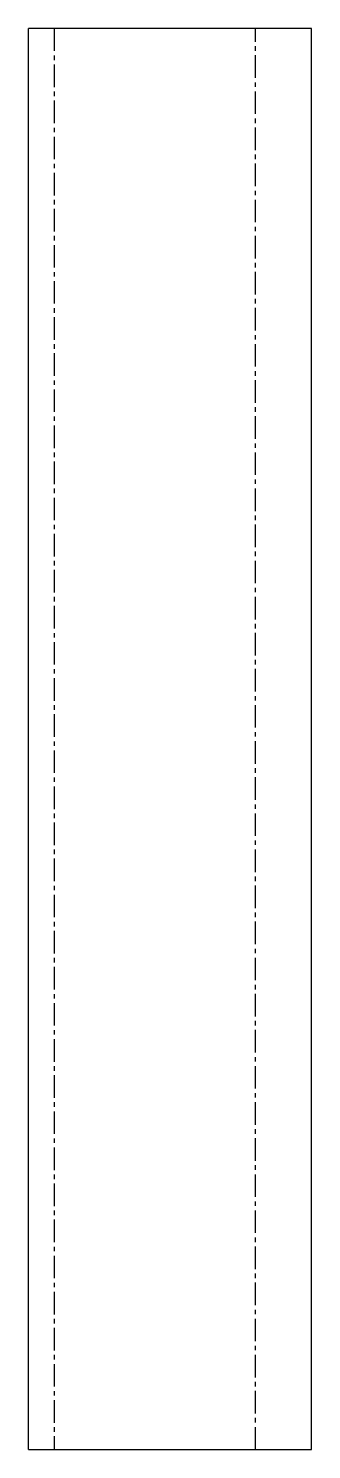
# Model space of a CAD drawing. Header units: millimetres. Extents: x -11 to 148, y 0 to 800.
import ezdxf

# ---------------------------------------------------------------- set-up
doc = ezdxf.new("R2010")
doc.units = ezdxf.units.MM
doc.linetypes.add('CENTERX2', pattern=[20.32, 12.7, -2.54, 2.54, -2.54])

msp = doc.modelspace()

# ---------------------------------------------------------------- linework, layer by layer
at = {"color": 7, "linetype": 'Continuous', "lineweight": 25}
for p, q in [((-11.1, 0), (-11.1, 800)), ((148.1, 800), (-11.1, 800)), ((148.1, 0), (148.1, 800)), ((-11.1, 0), (148.1, 0))]:
    msp.add_line(p, q, dxfattribs=at)
at = {"color": 7, "linetype": 'CENTERX2'}
for p, q in [((3.45, 800), (3.45, 0)), ((116.55, 0), (116.55, 800))]:
    msp.add_line(p, q, dxfattribs=at)

doc.saveas('drawing.dxf')
